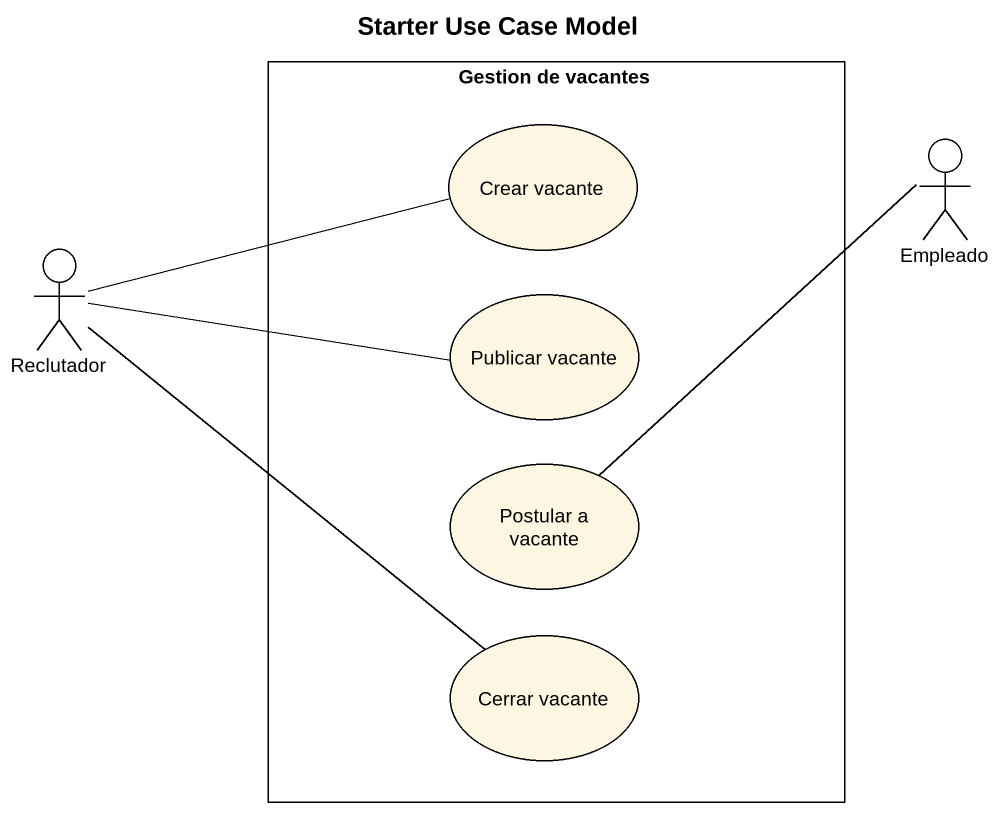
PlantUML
@startuml
title Starter Use Case Model
rectangle "Gestion de vacantes" as Gestion_de_vacantes {
  usecase "Crear vacante" as Crear_vacante
  usecase "Publicar vacante" as Publicar_vacante
  usecase "Postular a vacante" as Postular_a_vacante
  usecase "Cerrar vacante" as Cerrar_vacante
}
actor Empleado
actor Reclutador
Empleado -- Postular_a_vacante
Reclutador -right- Crear_vacante
Reclutador -right- Publicar_vacante
Reclutador -- Cerrar_vacante
@enduml
